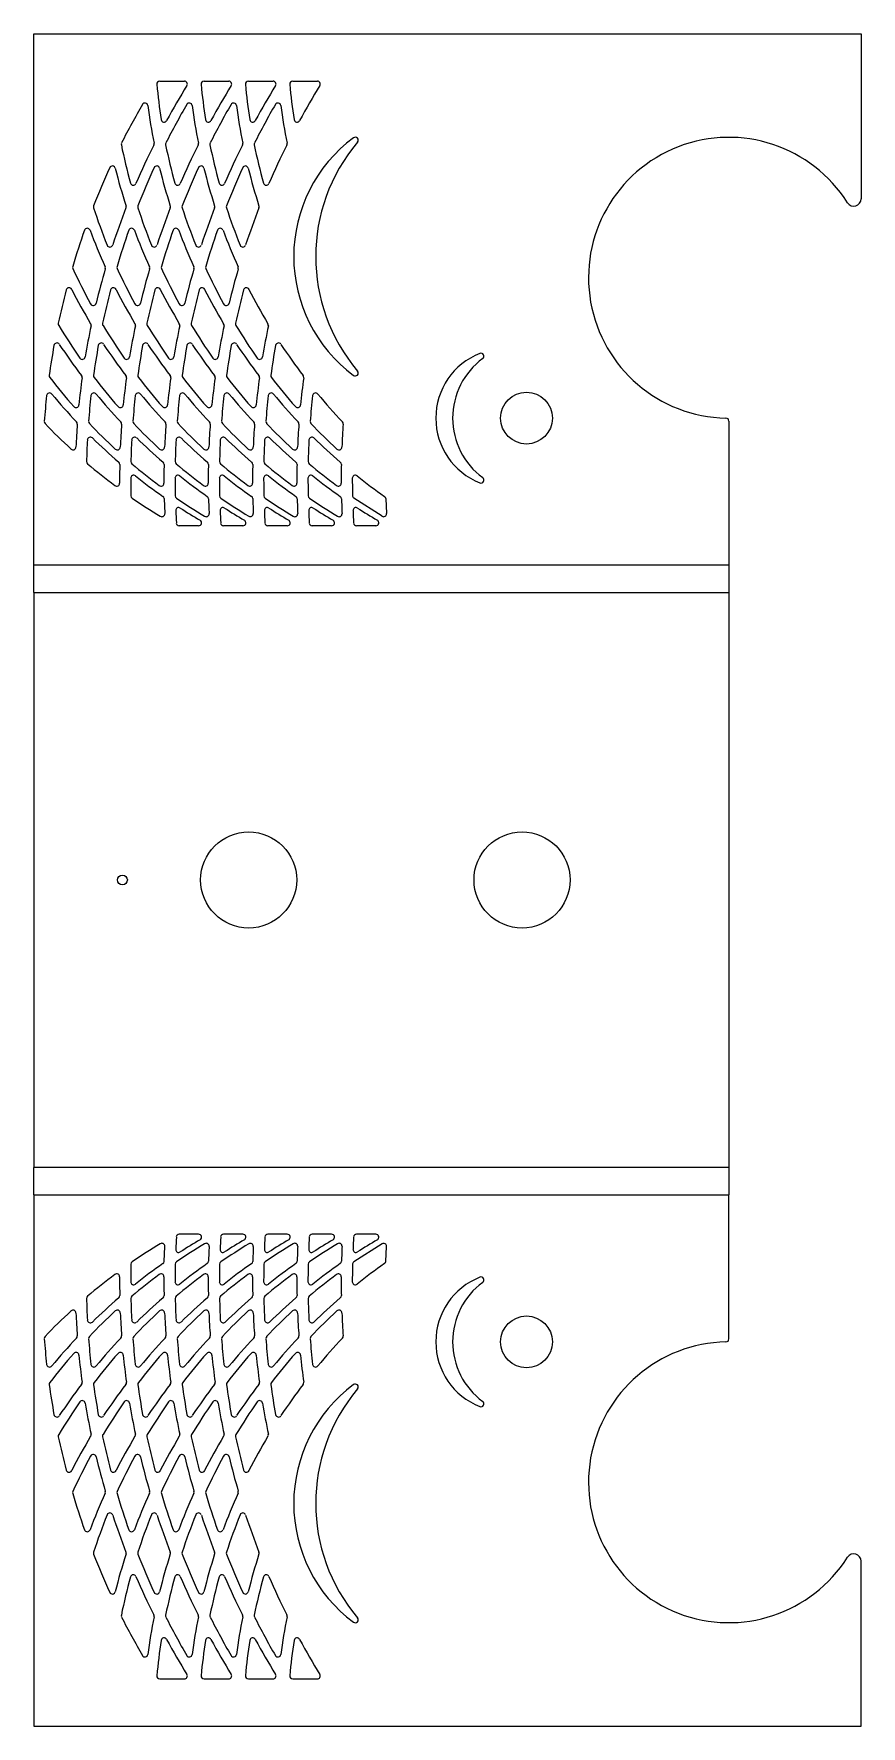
# Model space of a CAD drawing. Header units: inches. Extents: x 0 to 26.9, y 0 to 19.8.
# Drawn here: x 17.6 to 26.93, y 0.56 to 19.64 of the extents above; entities that cross this region are included whole.
import ezdxf

# ---------------------------------------------------------------- set-up
doc = ezdxf.new("R2010")
doc.units = ezdxf.units.IN
doc.header["$MEASUREMENT"] = 0

msp = doc.modelspace()

# ---------------------------------------------------------------- linework, layer by layer
at = {"color": 7, "linetype": 'Continuous', "lineweight": 15}
for p, q in [((17.596, 13.65), (17.596, 19.643)), ((17.596, 19.643), (26.93, 19.643)), ((26.93, 19.643), (26.93, 17.783)), ((19.017, 19.11), (19.295, 19.11)), ((19.517, 19.11), (19.795, 19.11)), ((20.017, 19.11), (20.295, 19.11)), ((20.517, 19.11), (20.795, 19.11)), ((25.437, 15.277), (25.437, 13.65)), ((19.066, 14.402), (19.074, 14.233)), ((21.524, 14.204), (21.206, 14.409)), ((21.566, 14.402), (21.575, 14.234)), ((19.455, 14.096), (19.237, 14.096)), ((19.955, 14.096), (19.737, 14.096)), ((20.455, 14.096), (20.237, 14.096)), ((20.955, 14.096), (20.737, 14.096)), ((21.455, 14.096), (21.237, 14.096)), ((25.437, 13.65), (17.596, 13.65)), ((17.596, 13.345), (17.596, 13.65)), ((25.437, 13.65), (25.437, 13.345)), ((17.596, 13.345), (25.437, 13.345)), ((17.596, 13.345), (17.596, 6.858)), ((25.437, 13.345), (25.437, 6.858)), ((25.437, 6.858), (17.596, 6.858)), ((17.596, 6.553), (17.596, 6.858)), ((25.437, 6.858), (25.437, 6.553)), ((17.596, 6.553), (25.437, 6.553)), ((17.596, 6.553), (17.596, 0.56)), ((25.437, 4.926), (25.437, 6.553)), ((19.455, 6.107), (19.237, 6.107)), ((19.955, 6.107), (19.737, 6.107)), ((20.455, 6.107), (20.237, 6.107)), ((20.955, 6.107), (20.737, 6.107)), ((21.455, 6.107), (21.237, 6.107)), ((19.066, 5.801), (19.074, 5.97)), ((21.524, 5.999), (21.206, 5.794)), ((21.566, 5.801), (21.575, 5.969)), ((26.93, 0.56), (26.93, 2.42)), ((19.017, 1.093), (19.295, 1.093)), ((19.517, 1.093), (19.795, 1.093)), ((20.017, 1.093), (20.295, 1.093)), ((20.517, 1.093), (20.795, 1.093)), ((17.596, 0.56), (26.93, 0.56))]:
    msp.add_line(p, q, dxfattribs=at)
for centre, radius in [((23.154, 15.31), 0.292), ((20.02, 10.102), 0.542), ((23.104, 10.102), 0.542), ((18.596, 10.102), 0.0553), ((23.154, 4.893), 0.292)]:
    msp.add_circle(centre, radius, dxfattribs=at)
for centre, radius, start, end in [((19.017, 19.077), 0.0333, 90, 185.2152), ((19.295, 19.077), 0.0333, 328.2505, 90), ((19.517, 19.077), 0.0333, 90, 185.2152), ((19.795, 19.077), 0.0333, 328.2505, 90), ((20.017, 19.077), 0.0333, 90, 185.2152), ((20.295, 19.077), 0.0333, 328.2505, 90), ((20.517, 19.077), 0.0333, 90, 185.2152), ((20.795, 19.077), 0.0333, 328.2505, 90), ((25.336, 19.654), 6.379, 185.2152, 188.8098), ((26.481, 14.631), 8.417, 148.2505, 151.3502), ((25.836, 19.654), 6.379, 185.2152, 188.8098), ((26.981, 14.631), 8.417, 148.2505, 151.3502), ((26.336, 19.654), 6.379, 185.2152, 188.8098), ((27.481, 14.631), 8.417, 148.2505, 151.3502), ((26.836, 19.654), 6.379, 185.2152, 188.8098), ((27.981, 14.631), 8.417, 148.2505, 151.3502), ((26.106, 14.631), 8.417, 149.9365, 153.3025), ((18.85, 18.83), 0.0333, 7.379, 149.9365), ((25.209, 19.654), 6.379, 187.379, 191.2395), ((26.606, 14.631), 8.417, 149.9365, 153.3025), ((19.35, 18.83), 0.0333, 7.379, 149.9365), ((25.709, 19.654), 6.379, 187.379, 191.2395), ((27.106, 14.631), 8.417, 149.9365, 153.3025), ((19.85, 18.83), 0.0333, 7.379, 149.9365), ((26.209, 19.654), 6.379, 187.379, 191.2395), ((27.606, 14.631), 8.417, 149.9365, 153.3025), ((20.35, 18.83), 0.0333, 7.379, 149.9365), ((26.709, 19.654), 6.379, 187.379, 191.2395), ((19.065, 18.682), 0.0333, 188.8098, 331.3502), ((19.565, 18.682), 0.0333, 188.8098, 331.3502), ((20.065, 18.682), 0.0333, 188.8098, 331.3502), ((20.565, 18.682), 0.0333, 188.8098, 331.3502), ((18.616, 18.397), 0.0333, 153.3025, 191.4236), ((24.836, 19.654), 6.379, 191.4236, 195.3974), ((26.481, 14.631), 8.417, 153.4766, 156.7288), ((18.92, 18.404), 0.0333, 333.4766, 11.2395), ((19.116, 18.397), 0.0333, 153.3025, 191.4236), ((25.336, 19.654), 6.379, 191.4236, 195.3974), ((26.981, 14.631), 8.417, 153.4766, 156.7288), ((19.42, 18.404), 0.0333, 333.4766, 11.2395), ((19.616, 18.397), 0.0333, 153.3025, 191.4236), ((25.836, 19.654), 6.379, 191.4236, 195.3974), ((27.481, 14.631), 8.417, 153.4766, 156.7288), ((19.92, 18.404), 0.0333, 333.4766, 11.2395), ((20.116, 18.397), 0.0333, 153.3025, 191.4236), ((26.336, 19.654), 6.379, 191.4236, 195.3974), ((27.981, 14.631), 8.417, 153.4766, 156.7288), ((20.42, 18.404), 0.0333, 333.4766, 11.2395), ((22.195, 17.132), 1.667, 126.5254, 233.4746), ((22.776, 17.132), 2, 139.7962, 220.2038), ((21.223, 18.444), 0.0333, 319.7962, 126.5254), ((25.437, 16.893), 1.583, 32.2596, 268.8186), ((26.106, 14.631), 8.417, 155.4016, 158.582), ((18.483, 18.12), 0.0333, 13.8381, 155.4016), ((26.606, 14.631), 8.417, 155.4016, 158.582), ((18.983, 18.12), 0.0333, 13.8381, 155.4016), ((27.106, 14.631), 8.417, 155.4016, 158.582), ((19.483, 18.12), 0.0333, 13.8381, 155.4016), ((27.606, 14.631), 8.417, 155.4016, 158.582), ((19.983, 18.12), 0.0333, 13.8381, 155.4016), ((24.709, 19.654), 6.379, 193.8381, 197.8187), ((18.718, 17.969), 0.0333, 195.3974, 336.7288), ((25.209, 19.654), 6.379, 193.8381, 197.8187), ((19.218, 17.969), 0.0333, 195.3974, 336.7288), ((25.709, 19.654), 6.379, 193.8381, 197.8187), ((19.718, 17.969), 0.0333, 195.3974, 336.7288), ((26.209, 19.654), 6.379, 193.8381, 197.8187), ((20.218, 17.969), 0.0333, 195.3974, 336.7288), ((26.846, 17.783), 0.0833, 212.2596, 0), ((18.301, 17.692), 0.0333, 158.582, 198.0102), ((24.336, 19.654), 6.379, 198.0102, 202.0438), ((26.481, 14.631), 8.417, 158.7609, 161.7822), ((18.605, 17.692), 0.0333, 338.7609, 17.8187), ((18.801, 17.692), 0.0333, 158.582, 198.0102), ((24.836, 19.654), 6.379, 198.0102, 202.0438), ((26.981, 14.631), 8.417, 158.7609, 161.7822), ((19.105, 17.692), 0.0333, 338.7609, 17.8187), ((19.301, 17.692), 0.0333, 158.582, 198.0102), ((25.336, 19.654), 6.379, 198.0102, 202.0438), ((27.481, 14.631), 8.417, 158.7609, 161.7822), ((19.605, 17.692), 0.0333, 338.7609, 17.8187), ((19.801, 17.692), 0.0333, 158.582, 198.0102), ((25.836, 19.654), 6.379, 198.0102, 202.0438), ((27.981, 14.631), 8.417, 158.7609, 161.7822), ((20.105, 17.692), 0.0333, 338.7609, 17.8187), ((26.106, 14.631), 8.417, 160.5781, 163.5086), ((18.199, 17.418), 0.0333, 20.4052, 160.5781), ((24.209, 19.654), 6.379, 200.4052, 204.4184), ((26.606, 14.631), 8.417, 160.5781, 163.5086), ((18.699, 17.418), 0.0333, 20.4052, 160.5781), ((24.709, 19.654), 6.379, 200.4052, 204.4184), ((27.106, 14.631), 8.417, 160.5781, 163.5086), ((19.199, 17.418), 0.0333, 20.4052, 160.5781), ((25.209, 19.654), 6.379, 200.4052, 204.4184), ((27.606, 14.631), 8.417, 160.5781, 163.5086), ((19.699, 17.418), 0.0333, 20.4052, 160.5781), ((25.709, 19.654), 6.379, 200.4052, 204.4184), ((18.454, 17.272), 0.0333, 202.0438, 341.7822), ((18.954, 17.272), 0.0333, 202.0438, 341.7822), ((19.454, 17.272), 0.0333, 202.0438, 341.7822), ((19.954, 17.272), 0.0333, 202.0438, 341.7822), ((18.067, 17.01), 0.0333, 163.5086, 204.6198), ((23.836, 19.654), 6.379, 204.6198, 208.6354), ((26.481, 14.631), 8.417, 163.6936, 166.4322), ((18.37, 17.003), 0.0333, 343.6936, 24.4184), ((18.567, 17.01), 0.0333, 163.5086, 204.6198), ((24.336, 19.654), 6.379, 204.6198, 208.6354), ((26.981, 14.631), 8.417, 163.6936, 166.4322), ((18.87, 17.003), 0.0333, 343.6936, 24.4184), ((19.067, 17.01), 0.0333, 163.5086, 204.6198), ((24.836, 19.654), 6.379, 204.6198, 208.6354), ((27.481, 14.631), 8.417, 163.6936, 166.4322), ((19.37, 17.003), 0.0333, 343.6936, 24.4184), ((19.567, 17.01), 0.0333, 163.5086, 204.6198), ((25.336, 19.654), 6.379, 204.6198, 208.6354), ((27.981, 14.631), 8.417, 163.6936, 166.4322), ((19.87, 17.003), 0.0333, 343.6936, 24.4184), ((26.106, 14.631), 8.417, 165.3782, 168.013), ((17.994, 16.747), 0.0333, 26.9596, 165.3782), ((23.709, 19.654), 6.379, 206.9596, 210.9339), ((18.266, 16.613), 0.0333, 208.6354, 346.4322), ((26.606, 14.631), 8.417, 165.3782, 168.013), ((18.494, 16.747), 0.0333, 26.9596, 165.3782), ((24.209, 19.654), 6.379, 206.9596, 210.9339), ((18.766, 16.613), 0.0333, 208.6354, 346.4322), ((27.106, 14.631), 8.417, 165.3782, 168.013), ((18.994, 16.747), 0.0333, 26.9596, 165.3782), ((24.709, 19.654), 6.379, 206.9596, 210.9339), ((19.266, 16.613), 0.0333, 208.6354, 346.4322), ((27.606, 14.631), 8.417, 165.3782, 168.013), ((19.494, 16.747), 0.0333, 26.9596, 165.3782), ((25.209, 19.654), 6.379, 206.9596, 210.9339), ((19.766, 16.613), 0.0333, 208.6354, 346.4322), ((28.106, 14.631), 8.417, 165.3782, 168.013), ((19.994, 16.747), 0.0333, 26.9596, 165.3782), ((25.709, 19.654), 6.379, 206.9596, 210.9339), ((17.905, 16.372), 0.0333, 168.013, 211.1479), ((23.336, 19.654), 6.379, 211.1479, 215.0869), ((26.481, 14.631), 8.417, 168.2058, 170.6294), ((18.209, 16.358), 0.0333, 348.2058, 30.9339), ((18.405, 16.372), 0.0333, 168.013, 211.1479), ((23.836, 19.654), 6.379, 211.1479, 215.0869), ((26.981, 14.631), 8.417, 168.2058, 170.6294), ((18.709, 16.358), 0.0333, 348.2058, 30.9339), ((18.905, 16.372), 0.0333, 168.013, 211.1479), ((24.336, 19.654), 6.379, 211.1479, 215.0869), ((27.481, 14.631), 8.417, 168.2058, 170.6294), ((19.209, 16.358), 0.0333, 348.2058, 30.9339), ((19.405, 16.372), 0.0333, 168.013, 211.1479), ((24.836, 19.654), 6.379, 211.1479, 215.0869), ((27.981, 14.631), 8.417, 168.2058, 170.6294), ((19.709, 16.358), 0.0333, 348.2058, 30.9339), ((19.905, 16.372), 0.0333, 168.013, 211.1479), ((25.336, 19.654), 6.379, 211.1479, 215.0869), ((28.481, 14.631), 8.417, 168.2058, 170.6294), ((20.209, 16.358), 0.0333, 348.2058, 30.9339), ((26.106, 14.631), 8.417, 169.7414, 172.0543), ((17.856, 16.124), 0.0333, 33.406, 169.7414), ((23.209, 19.654), 6.379, 213.406, 217.2894), ((26.606, 14.631), 8.417, 169.7414, 172.0543), ((18.356, 16.124), 0.0333, 33.406, 169.7414), ((23.709, 19.654), 6.379, 213.406, 217.2894), ((27.106, 14.631), 8.417, 169.7414, 172.0543), ((18.856, 16.124), 0.0333, 33.406, 169.7414), ((24.209, 19.654), 6.379, 213.406, 217.2894), ((27.606, 14.631), 8.417, 169.7414, 172.0543), ((19.356, 16.124), 0.0333, 33.406, 169.7414), ((24.709, 19.654), 6.379, 213.406, 217.2894), ((28.106, 14.631), 8.417, 169.7414, 172.0543), ((19.856, 16.124), 0.0333, 33.406, 169.7414), ((25.209, 19.654), 6.379, 213.406, 217.2894), ((28.606, 14.631), 8.417, 169.7414, 172.0543), ((20.356, 16.124), 0.0333, 33.406, 169.7414), ((25.709, 19.654), 6.379, 213.406, 217.2894), ((22.914, 15.31), 0.783, 111.3411, 248.6589), ((22.641, 16.009), 0.0333, 306.2887, 111.3411), ((18.143, 16.006), 0.0333, 215.0869, 350.6294), ((18.643, 16.006), 0.0333, 215.0869, 350.6294), ((19.143, 16.006), 0.0333, 215.0869, 350.6294), ((19.643, 16.006), 0.0333, 215.0869, 350.6294), ((20.143, 16.006), 0.0333, 215.0869, 350.6294), ((21.223, 15.819), 0.0333, 233.4746, 40.2038), ((23.154, 15.31), 0.833, 126.2887, 233.7113), ((17.803, 15.789), 0.0333, 172.0543, 217.5181), ((22.836, 19.654), 6.379, 217.5181, 221.3417), ((26.481, 14.631), 8.417, 172.2562, 174.3504), ((18.108, 15.769), 0.0333, 352.2562, 37.2894), ((18.303, 15.789), 0.0333, 172.0543, 217.5181), ((23.336, 19.654), 6.379, 217.5181, 221.3417), ((26.981, 14.631), 8.417, 172.2562, 174.3504), ((18.608, 15.769), 0.0333, 352.2562, 37.2894), ((18.803, 15.789), 0.0333, 172.0543, 217.5181), ((23.836, 19.654), 6.379, 217.5181, 221.3417), ((27.481, 14.631), 8.417, 172.2562, 174.3504), ((19.108, 15.769), 0.0333, 352.2562, 37.2894), ((19.303, 15.789), 0.0333, 172.0543, 217.5181), ((24.336, 19.654), 6.379, 217.5181, 221.3417), ((27.981, 14.631), 8.417, 172.2562, 174.3504), ((19.608, 15.769), 0.0333, 352.2562, 37.2894), ((19.803, 15.789), 0.0333, 172.0543, 217.5181), ((24.836, 19.654), 6.379, 217.5181, 221.3417), ((28.481, 14.631), 8.417, 172.2562, 174.3504), ((20.108, 15.769), 0.0333, 352.2562, 37.2894), ((20.303, 15.789), 0.0333, 172.0543, 217.5181), ((25.336, 19.654), 6.379, 217.5181, 221.3417), ((28.981, 14.631), 8.417, 172.2562, 174.3504), ((20.608, 15.769), 0.0333, 352.2562, 37.2894), ((26.106, 14.631), 8.417, 173.6348, 175.6162), ((17.774, 15.56), 0.0333, 39.6773, 173.6348), ((22.709, 19.654), 6.379, 219.6773, 223.4368), ((18.072, 15.462), 0.0333, 221.3417, 354.3504), ((26.606, 14.631), 8.417, 173.6348, 175.6162), ((18.274, 15.56), 0.0333, 39.6773, 173.6348), ((23.209, 19.654), 6.379, 219.6773, 223.4368), ((18.572, 15.462), 0.0333, 221.3417, 354.3504), ((27.106, 14.631), 8.417, 173.6348, 175.6162), ((18.774, 15.56), 0.0333, 39.6773, 173.6348), ((23.709, 19.654), 6.379, 219.6773, 223.4368), ((19.072, 15.462), 0.0333, 221.3417, 354.3504), ((27.606, 14.631), 8.417, 173.6348, 175.6162), ((19.274, 15.56), 0.0333, 39.6773, 173.6348), ((24.209, 19.654), 6.379, 219.6773, 223.4368), ((19.572, 15.462), 0.0333, 221.3417, 354.3504), ((28.106, 14.631), 8.417, 173.6348, 175.6162), ((19.774, 15.56), 0.0333, 39.6773, 173.6348), ((24.709, 19.654), 6.379, 219.6773, 223.4368), ((20.072, 15.462), 0.0333, 221.3417, 354.3504), ((28.606, 14.631), 8.417, 173.6348, 175.6162), ((20.274, 15.56), 0.0333, 39.6773, 173.6348), ((25.209, 19.654), 6.379, 219.6773, 223.4368), ((20.572, 15.462), 0.0333, 221.3417, 354.3504), ((29.106, 14.631), 8.417, 173.6348, 175.6162), ((20.774, 15.56), 0.0333, 39.6773, 173.6348), ((25.709, 19.654), 6.379, 219.6773, 223.4368), ((17.747, 15.271), 0.0333, 175.6162, 223.6822), ((18.053, 15.245), 0.0333, 355.8286, 43.4368), ((18.247, 15.271), 0.0333, 175.6162, 223.6822), ((18.553, 15.245), 0.0333, 355.8286, 43.4368), ((18.747, 15.271), 0.0333, 175.6162, 223.6822), ((19.053, 15.245), 0.0333, 355.8286, 43.4368), ((19.247, 15.271), 0.0333, 175.6162, 223.6822), ((19.553, 15.245), 0.0333, 355.8286, 43.4368), ((19.747, 15.271), 0.0333, 175.6162, 223.6822), ((20.053, 15.245), 0.0333, 355.8286, 43.4368), ((20.247, 15.271), 0.0333, 175.6162, 223.6822), ((20.553, 15.245), 0.0333, 355.8286, 43.4368), ((20.747, 15.271), 0.0333, 175.6162, 223.6822), ((21.053, 15.245), 0.0333, 355.8286, 43.4368), ((25.404, 15.277), 0.0333, 0, 88.8186), ((22.336, 19.654), 6.379, 223.6822, 227.3686), ((26.481, 14.631), 8.417, 175.8286, 177.5934), ((18.233, 15.062), 0.0333, 45.7334, 177.0488), ((22.836, 19.654), 6.379, 223.6822, 227.3686), ((22.709, 19.654), 6.379, 225.7334, 229.3517), ((26.981, 14.631), 8.417, 175.8286, 177.5934), ((18.733, 15.062), 0.0333, 45.7334, 177.0488), ((23.336, 19.654), 6.379, 223.6822, 227.3686), ((23.209, 19.654), 6.379, 225.7334, 229.3517), ((27.481, 14.631), 8.417, 175.8286, 177.5934), ((19.233, 15.062), 0.0333, 45.7334, 177.0488), ((23.836, 19.654), 6.379, 223.6822, 227.3686), ((23.709, 19.654), 6.379, 225.7334, 229.3517), ((27.981, 14.631), 8.417, 175.8286, 177.5934), ((19.733, 15.062), 0.0333, 45.7334, 177.0488), ((24.336, 19.654), 6.379, 223.6822, 227.3686), ((24.209, 19.654), 6.379, 225.7334, 229.3517), ((28.481, 14.631), 8.417, 175.8286, 177.5934), ((20.233, 15.062), 0.0333, 45.7334, 177.0488), ((24.836, 19.654), 6.379, 223.6822, 227.3686), ((24.709, 19.654), 6.379, 225.7334, 229.3517), ((28.981, 14.631), 8.417, 175.8286, 177.5934), ((20.733, 15.062), 0.0333, 45.7334, 177.0488), ((25.336, 19.654), 6.379, 223.6822, 227.3686), ((25.209, 19.654), 6.379, 225.7334, 229.3517), ((29.481, 14.631), 8.417, 175.8286, 177.5934), ((18.038, 14.985), 0.0333, 227.3686, 357.5934), ((26.606, 14.631), 8.417, 177.0488, 178.702), ((18.538, 14.985), 0.0333, 227.3686, 357.5934), ((27.106, 14.631), 8.417, 177.0488, 178.702), ((19.038, 14.985), 0.0333, 227.3686, 357.5934), ((27.606, 14.631), 8.417, 177.0488, 178.702), ((19.538, 14.985), 0.0333, 227.3686, 357.5934), ((28.106, 14.631), 8.417, 177.0488, 178.702), ((20.038, 14.985), 0.0333, 227.3686, 357.5934), ((28.606, 14.631), 8.417, 177.0488, 178.702), ((20.538, 14.985), 0.0333, 227.3686, 357.5934), ((29.106, 14.631), 8.417, 177.0488, 178.702), ((21.038, 14.985), 0.0333, 227.3686, 357.5934), ((18.224, 14.821), 0.0333, 178.702, 229.6159), ((22.336, 19.654), 6.379, 229.6159, 233.1568), ((18.532, 14.789), 0.0333, 358.9264, 49.3517), ((26.981, 14.631), 8.417, 178.9264, 180.3715), ((18.724, 14.821), 0.0333, 178.702, 229.6159), ((22.836, 19.654), 6.379, 229.6159, 233.1568), ((19.032, 14.789), 0.0333, 358.9264, 49.3517), ((27.481, 14.631), 8.417, 178.9264, 180.3715), ((19.224, 14.821), 0.0333, 178.702, 229.6159), ((23.336, 19.654), 6.379, 229.6159, 233.1568), ((19.532, 14.789), 0.0333, 358.9264, 49.3517), ((27.981, 14.631), 8.417, 178.9264, 180.3715), ((19.724, 14.821), 0.0333, 178.702, 229.6159), ((23.836, 19.654), 6.379, 229.6159, 233.1568), ((20.032, 14.789), 0.0333, 358.9264, 49.3517), ((28.481, 14.631), 8.417, 178.9264, 180.3715), ((20.224, 14.821), 0.0333, 178.702, 229.6159), ((24.336, 19.654), 6.379, 229.6159, 233.1568), ((20.532, 14.789), 0.0333, 358.9264, 49.3517), ((28.981, 14.631), 8.417, 178.9264, 180.3715), ((20.724, 14.821), 0.0333, 178.702, 229.6159), ((24.836, 19.654), 6.379, 229.6159, 233.1568), ((21.032, 14.789), 0.0333, 358.9264, 49.3517), ((29.481, 14.631), 8.417, 178.9264, 180.3715), ((18.531, 14.576), 0.0333, 233.1568, 0.3715), ((18.722, 14.632), 0.0333, 51.5557, 179.9912), ((27.106, 14.631), 8.417, 179.9912, 181.3283), ((22.709, 19.654), 6.379, 231.5557, 235.0135), ((19.031, 14.576), 0.0333, 233.1568, 0.3715), ((19.222, 14.632), 0.0333, 51.5557, 179.9912), ((27.606, 14.631), 8.417, 179.9912, 181.3283), ((23.209, 19.654), 6.379, 231.5557, 235.0282), ((19.531, 14.576), 0.0333, 233.1568, 0.3715), ((19.722, 14.632), 0.0333, 51.5557, 179.9912), ((28.106, 14.631), 8.417, 179.9912, 181.3283), ((23.709, 19.654), 6.379, 231.5557, 235.0097), ((20.031, 14.576), 0.0333, 233.1568, 0.3715), ((20.222, 14.632), 0.0333, 51.5557, 179.9912), ((28.606, 14.631), 8.417, 179.9912, 181.3283), ((24.209, 19.654), 6.379, 231.5557, 235.0282), ((20.531, 14.576), 0.0333, 233.1568, 0.3715), ((20.722, 14.632), 0.0333, 51.5557, 179.9912), ((29.106, 14.631), 8.417, 179.9912, 181.3283), ((24.709, 19.654), 6.379, 231.5557, 235.0282), ((21.031, 14.576), 0.0333, 233.1568, 0.3715), ((21.222, 14.632), 0.0333, 51.5557, 179.9912), ((29.606, 14.631), 8.417, 179.9912, 181.3233), ((25.209, 19.654), 6.379, 231.5557, 235.0155), ((22.641, 14.611), 0.0333, 248.6589, 53.7113), ((18.724, 14.436), 0.0333, 181.3283, 235.3129), ((22.336, 19.654), 6.379, 235.3129, 238.7129), ((19.032, 14.401), 0.0333, 2.6727, 55.0135), ((19.224, 14.436), 0.0333, 181.3283, 235.3129), ((22.836, 19.654), 6.379, 235.3129, 238.71), ((19.534, 14.4), 0.0333, 1.5662, 55.0282), ((27.981, 14.631), 8.417, 181.5662, 182.7074), ((19.724, 14.436), 0.0333, 181.3283, 235.3129), ((23.336, 19.654), 6.379, 235.3129, 238.6919), ((20.032, 14.401), 0.0333, 1.5578, 55.0097), ((28.481, 14.631), 8.418, 181.5578, 182.6998), ((20.224, 14.436), 0.0333, 181.3283, 235.3129), ((23.836, 19.654), 6.379, 235.3129, 238.71), ((20.534, 14.4), 0.0333, 1.5662, 55.0282), ((28.981, 14.631), 8.417, 181.5662, 182.7074), ((20.724, 14.436), 0.0333, 181.3283, 235.3129), ((24.336, 19.654), 6.379, 235.3129, 238.71), ((21.034, 14.4), 0.0333, 1.5662, 55.0282), ((29.481, 14.631), 8.417, 181.5662, 182.7074), ((21.224, 14.437), 0.0333, 181.3233, 237.2316), ((21.533, 14.4), 0.0333, 3.2888, 55.0155), ((19.04, 14.231), 0.0333, 238.7129, 2.6727), ((19.23, 14.268), 0.0333, 57.1428, 182.4816), ((27.606, 14.631), 8.417, 182.4816, 183.4297), ((19.237, 14.129), 0.0333, 183.4297, 270), ((22.709, 19.654), 6.379, 237.1428, 239.5002), ((19.455, 14.129), 0.0333, 270, 59.5002), ((19.54, 14.231), 0.0333, 238.71, 2.7074), ((19.73, 14.268), 0.0333, 57.1428, 182.4816), ((28.106, 14.631), 8.417, 182.4816, 183.4297), ((19.737, 14.129), 0.0333, 183.4297, 270), ((23.209, 19.654), 6.379, 237.1428, 239.5002), ((19.955, 14.129), 0.0333, 270, 59.5002), ((20.038, 14.233), 0.0333, 238.6919, 2.6998), ((20.23, 14.268), 0.0333, 57.1428, 182.4816), ((28.606, 14.631), 8.417, 182.4816, 183.4297), ((20.237, 14.129), 0.0333, 183.4297, 270), ((23.709, 19.654), 6.379, 237.1428, 239.5002), ((20.455, 14.129), 0.0333, 270, 59.5002), ((20.54, 14.231), 0.0333, 238.71, 2.7074), ((20.73, 14.268), 0.0333, 57.1428, 182.4816), ((29.106, 14.631), 8.417, 182.4816, 183.4297), ((20.737, 14.129), 0.0333, 183.4297, 270), ((24.209, 19.654), 6.379, 237.1428, 239.5002), ((20.955, 14.129), 0.0333, 270, 59.5002), ((21.04, 14.231), 0.0333, 238.71, 2.7074), ((21.23, 14.268), 0.0333, 57.1428, 182.4816), ((29.606, 14.631), 8.417, 182.4816, 183.4297), ((21.237, 14.129), 0.0333, 183.4297, 270), ((24.709, 19.654), 6.379, 237.1428, 239.5002), ((21.455, 14.129), 0.0333, 270, 59.5002), ((21.542, 14.232), 0.0333, 237.2316, 3.2888), ((19.237, 6.074), 0.0333, 90, 176.5703), ((19.455, 6.074), 0.0333, 300.4998, 90), ((19.737, 6.074), 0.0333, 90, 176.5703), ((19.955, 6.074), 0.0333, 300.4998, 90), ((20.237, 6.074), 0.0333, 90, 176.5703), ((20.455, 6.074), 0.0333, 300.4998, 90), ((20.737, 6.074), 0.0333, 90, 176.5703), ((20.955, 6.074), 0.0333, 300.4998, 90), ((21.237, 6.074), 0.0333, 90, 176.5703), ((21.455, 6.074), 0.0333, 300.4998, 90), ((22.336, 0.549), 6.379, 121.2871, 124.6871), ((19.04, 5.972), 0.0333, 357.3273, 121.2871), ((27.606, 5.572), 8.417, 176.5703, 177.5184), ((19.23, 5.935), 0.0333, 177.5184, 302.8572), ((22.836, 0.549), 6.379, 121.29, 124.6871), ((22.709, 0.549), 6.379, 120.4998, 122.8572), ((19.54, 5.972), 0.0333, 357.2926, 121.29), ((27.981, 5.572), 8.417, 177.2926, 178.4338), ((28.106, 5.572), 8.417, 176.5703, 177.5184), ((19.73, 5.935), 0.0333, 177.5184, 302.8572), ((23.336, 0.549), 6.379, 121.3081, 124.6871), ((23.209, 0.549), 6.379, 120.4998, 122.8572), ((20.038, 5.971), 0.0333, 357.3002, 121.3081), ((28.481, 5.572), 8.418, 177.3002, 178.4422), ((28.606, 5.572), 8.417, 176.5703, 177.5184), ((20.23, 5.935), 0.0333, 177.5184, 302.8572), ((23.836, 0.549), 6.379, 121.29, 124.6871), ((23.709, 0.549), 6.379, 120.4998, 122.8572), ((20.54, 5.972), 0.0333, 357.2926, 121.29), ((28.981, 5.572), 8.417, 177.2926, 178.4338), ((29.106, 5.572), 8.417, 176.5703, 177.5184), ((20.73, 5.935), 0.0333, 177.5184, 302.8572), ((24.336, 0.549), 6.379, 121.29, 124.6871), ((24.209, 0.549), 6.379, 120.4998, 122.8572), ((21.04, 5.972), 0.0333, 357.2926, 121.29), ((29.481, 5.572), 8.417, 177.2926, 178.4338), ((29.606, 5.572), 8.417, 176.5703, 177.5184), ((21.23, 5.935), 0.0333, 177.5184, 302.8572), ((24.709, 0.549), 6.379, 120.4998, 122.8572), ((21.542, 5.971), 0.0333, 356.7112, 122.7684), ((27.106, 5.572), 8.417, 178.6717, 180.0088), ((18.724, 5.767), 0.0333, 124.6871, 178.6717), ((22.709, 0.549), 6.379, 124.9865, 128.4443), ((19.032, 5.802), 0.0333, 304.9865, 357.3273), ((27.606, 5.572), 8.417, 178.6717, 180.0088), ((19.224, 5.767), 0.0333, 124.6871, 178.6717), ((23.209, 0.549), 6.379, 124.9718, 128.4443), ((19.534, 5.803), 0.0333, 304.9718, 358.4338), ((28.106, 5.572), 8.417, 178.6717, 180.0088), ((19.724, 5.767), 0.0333, 124.6871, 178.6717), ((23.709, 0.549), 6.379, 124.9903, 128.4443), ((20.032, 5.802), 0.0333, 304.9903, 358.4422), ((28.606, 5.572), 8.417, 178.6717, 180.0088), ((20.224, 5.767), 0.0333, 124.6871, 178.6717), ((24.209, 0.549), 6.379, 124.9718, 128.4443), ((20.534, 5.803), 0.0333, 304.9718, 358.4338), ((29.106, 5.572), 8.417, 178.6717, 180.0088), ((20.724, 5.767), 0.0333, 124.6871, 178.6717), ((24.709, 0.549), 6.379, 124.9718, 128.4443), ((21.034, 5.803), 0.0333, 304.9718, 358.4338), ((29.606, 5.572), 8.417, 178.6767, 180.0088), ((21.224, 5.766), 0.0333, 122.7684, 178.6767), ((25.209, 0.549), 6.379, 124.9845, 128.4443), ((21.533, 5.803), 0.0333, 304.9845, 356.7112), ((22.336, 0.549), 6.379, 126.8432, 130.3841), ((18.531, 5.627), 0.0333, 359.6285, 126.8432), ((26.981, 5.572), 8.417, 179.6285, 181.0736), ((18.722, 5.571), 0.0333, 180.0088, 308.4443), ((22.836, 0.549), 6.379, 126.8432, 130.3841), ((19.031, 5.627), 0.0333, 359.6285, 126.8432), ((27.481, 5.572), 8.417, 179.6285, 181.0736), ((19.222, 5.571), 0.0333, 180.0088, 308.4443), ((23.336, 0.549), 6.379, 126.8432, 130.3841), ((19.531, 5.627), 0.0333, 359.6285, 126.8432), ((27.981, 5.572), 8.417, 179.6285, 181.0736), ((19.722, 5.571), 0.0333, 180.0088, 308.4443), ((23.836, 0.549), 6.379, 126.8432, 130.3841), ((20.031, 5.627), 0.0333, 359.6285, 126.8432), ((28.481, 5.572), 8.417, 179.6285, 181.0736), ((20.222, 5.571), 0.0333, 180.0088, 308.4443), ((24.336, 0.549), 6.379, 126.8432, 130.3841), ((20.531, 5.627), 0.0333, 359.6285, 126.8432), ((28.981, 5.572), 8.417, 179.6285, 181.0736), ((20.722, 5.571), 0.0333, 180.0088, 308.4443), ((24.836, 0.549), 6.379, 126.8432, 130.3841), ((21.031, 5.627), 0.0333, 359.6285, 126.8432), ((29.481, 5.572), 8.417, 179.6285, 181.0736), ((21.222, 5.571), 0.0333, 180.0088, 308.4443), ((22.914, 4.893), 0.783, 111.3411, 248.6589), ((23.154, 4.893), 0.833, 126.2887, 233.7113), ((22.641, 5.592), 0.0333, 306.2887, 111.3411), ((18.224, 5.383), 0.0333, 130.3841, 181.298), ((26.606, 5.572), 8.417, 181.298, 182.9512), ((22.709, 0.549), 6.379, 130.6483, 134.2666), ((18.532, 5.414), 0.0333, 310.6483, 1.0736), ((18.724, 5.383), 0.0333, 130.3841, 181.298), ((27.106, 5.572), 8.417, 181.298, 182.9512), ((23.209, 0.549), 6.379, 130.6483, 134.2666), ((19.032, 5.414), 0.0333, 310.6483, 1.0736), ((19.224, 5.383), 0.0333, 130.3841, 181.298), ((27.606, 5.572), 8.417, 181.298, 182.9512), ((23.709, 0.549), 6.379, 130.6483, 134.2666), ((19.532, 5.414), 0.0333, 310.6483, 1.0736), ((19.724, 5.383), 0.0333, 130.3841, 181.298), ((28.106, 5.572), 8.417, 181.298, 182.9512), ((24.209, 0.549), 6.379, 130.6483, 134.2666), ((20.032, 5.414), 0.0333, 310.6483, 1.0736), ((20.224, 5.383), 0.0333, 130.3841, 181.298), ((28.606, 5.572), 8.417, 181.298, 182.9512), ((24.709, 0.549), 6.379, 130.6483, 134.2666), ((20.532, 5.414), 0.0333, 310.6483, 1.0736), ((20.724, 5.383), 0.0333, 130.3841, 181.298), ((29.106, 5.572), 8.417, 181.298, 182.9512), ((25.209, 0.549), 6.379, 130.6483, 134.2666), ((21.032, 5.414), 0.0333, 310.6483, 1.0736), ((22.336, 0.549), 6.379, 132.6314, 136.3178), ((18.038, 5.218), 0.0333, 2.4066, 132.6314), ((26.481, 5.572), 8.417, 182.4066, 184.1714), ((22.836, 0.549), 6.379, 132.6314, 136.3178), ((18.538, 5.218), 0.0333, 2.4066, 132.6314), ((26.981, 5.572), 8.417, 182.4066, 184.1714), ((23.336, 0.549), 6.379, 132.6314, 136.3178), ((19.038, 5.218), 0.0333, 2.4066, 132.6314), ((27.481, 5.572), 8.417, 182.4066, 184.1714), ((23.836, 0.549), 6.379, 132.6314, 136.3178), ((19.538, 5.218), 0.0333, 2.4066, 132.6314), ((27.981, 5.572), 8.417, 182.4066, 184.1714), ((24.336, 0.549), 6.379, 132.6314, 136.3178), ((20.038, 5.218), 0.0333, 2.4066, 132.6314), ((28.481, 5.572), 8.417, 182.4066, 184.1714), ((24.836, 0.549), 6.379, 132.6314, 136.3178), ((20.538, 5.218), 0.0333, 2.4066, 132.6314), ((28.981, 5.572), 8.417, 182.4066, 184.1714), ((25.336, 0.549), 6.379, 132.6314, 136.3178), ((21.038, 5.218), 0.0333, 2.4066, 132.6314), ((29.481, 5.572), 8.417, 182.4066, 184.1714), ((18.233, 5.141), 0.0333, 182.9512, 314.2666), ((18.733, 5.141), 0.0333, 182.9512, 314.2666), ((19.233, 5.141), 0.0333, 182.9512, 314.2666), ((19.733, 5.141), 0.0333, 182.9512, 314.2666), ((20.233, 5.141), 0.0333, 182.9512, 314.2666), ((20.733, 5.141), 0.0333, 182.9512, 314.2666), ((17.747, 4.932), 0.0333, 136.3178, 184.3838), ((26.106, 5.572), 8.417, 184.3838, 186.3652), ((22.709, 0.549), 6.379, 136.5632, 140.3227), ((18.072, 4.741), 0.0333, 5.6496, 138.6583), ((18.053, 4.958), 0.0333, 316.5632, 4.1714), ((18.247, 4.932), 0.0333, 136.3178, 184.3838), ((26.606, 5.572), 8.417, 184.3838, 186.3652), ((23.209, 0.549), 6.379, 136.5632, 140.3227), ((18.572, 4.741), 0.0333, 5.6496, 138.6583), ((18.553, 4.958), 0.0333, 316.5632, 4.1714), ((18.747, 4.932), 0.0333, 136.3178, 184.3838), ((27.106, 5.572), 8.417, 184.3838, 186.3652), ((23.709, 0.549), 6.379, 136.5632, 140.3227), ((19.072, 4.741), 0.0333, 5.6496, 138.6583), ((19.053, 4.958), 0.0333, 316.5632, 4.1714), ((19.247, 4.932), 0.0333, 136.3178, 184.3838), ((27.606, 5.572), 8.417, 184.3838, 186.3652), ((24.209, 0.549), 6.379, 136.5632, 140.3227), ((19.572, 4.741), 0.0333, 5.6496, 138.6583), ((19.553, 4.958), 0.0333, 316.5632, 4.1714), ((19.747, 4.932), 0.0333, 136.3178, 184.3838), ((28.106, 5.572), 8.417, 184.3838, 186.3652), ((24.709, 0.549), 6.379, 136.5632, 140.3227), ((20.072, 4.741), 0.0333, 5.6496, 138.6583), ((20.053, 4.958), 0.0333, 316.5632, 4.1714), ((20.247, 4.932), 0.0333, 136.3178, 184.3838), ((28.606, 5.572), 8.417, 184.3838, 186.3652), ((25.209, 0.549), 6.379, 136.5632, 140.3227), ((20.572, 4.741), 0.0333, 5.6496, 138.6583), ((20.553, 4.958), 0.0333, 316.5632, 4.1714), ((20.747, 4.932), 0.0333, 136.3178, 184.3838), ((29.106, 5.572), 8.417, 184.3838, 186.3652), ((25.709, 0.549), 6.379, 136.5632, 140.3227), ((21.053, 4.958), 0.0333, 316.5632, 4.1714), ((25.437, 3.31), 1.583, 91.1814, 327.7404), ((25.404, 4.926), 0.0333, 271.1814, 0), ((17.774, 4.643), 0.0333, 186.3652, 320.3227), ((22.836, 0.549), 6.379, 138.6583, 142.4819), ((26.481, 5.572), 8.417, 185.6496, 187.7438), ((18.274, 4.643), 0.0333, 186.3652, 320.3227), ((23.336, 0.549), 6.379, 138.6583, 142.4819), ((26.981, 5.572), 8.417, 185.6496, 187.7438), ((18.774, 4.643), 0.0333, 186.3652, 320.3227), ((23.836, 0.549), 6.379, 138.6583, 142.4819), ((27.481, 5.572), 8.417, 185.6496, 187.7438), ((19.274, 4.643), 0.0333, 186.3652, 320.3227), ((24.336, 0.549), 6.379, 138.6583, 142.4819), ((27.981, 5.572), 8.417, 185.6496, 187.7438), ((19.774, 4.643), 0.0333, 186.3652, 320.3227), ((24.836, 0.549), 6.379, 138.6583, 142.4819), ((28.481, 5.572), 8.417, 185.6496, 187.7438), ((20.274, 4.643), 0.0333, 186.3652, 320.3227), ((25.336, 0.549), 6.379, 138.6583, 142.4819), ((28.981, 5.572), 8.417, 185.6496, 187.7438), ((20.774, 4.643), 0.0333, 186.3652, 320.3227), ((17.803, 4.414), 0.0333, 142.4819, 187.9457), ((26.106, 5.572), 8.417, 187.9457, 190.2586), ((23.209, 0.549), 6.379, 142.7106, 146.594), ((18.108, 4.434), 0.0333, 322.7106, 7.7438), ((18.303, 4.414), 0.0333, 142.4819, 187.9457), ((26.606, 5.572), 8.417, 187.9457, 190.2586), ((23.709, 0.549), 6.379, 142.7106, 146.594), ((18.608, 4.434), 0.0333, 322.7106, 7.7438), ((18.803, 4.414), 0.0333, 142.4819, 187.9457), ((27.106, 5.572), 8.417, 187.9457, 190.2586), ((24.209, 0.549), 6.379, 142.7106, 146.594), ((19.108, 4.434), 0.0333, 322.7106, 7.7438), ((19.303, 4.414), 0.0333, 142.4819, 187.9457), ((27.606, 5.572), 8.417, 187.9457, 190.2586), ((24.709, 0.549), 6.379, 142.7106, 146.594), ((19.608, 4.434), 0.0333, 322.7106, 7.7438), ((19.803, 4.414), 0.0333, 142.4819, 187.9457), ((28.106, 5.572), 8.417, 187.9457, 190.2586), ((25.209, 0.549), 6.379, 142.7106, 146.594), ((20.108, 4.434), 0.0333, 322.7106, 7.7438), ((20.303, 4.414), 0.0333, 142.4819, 187.9457), ((28.606, 5.572), 8.417, 187.9457, 190.2586), ((25.709, 0.549), 6.379, 142.7106, 146.594), ((22.195, 3.071), 1.667, 126.5254, 233.4746), ((20.608, 4.434), 0.0333, 322.7106, 7.7438), ((21.223, 4.384), 0.0333, 319.7962, 126.5254), ((23.336, 0.549), 6.379, 144.9131, 148.8521), ((18.143, 4.197), 0.0333, 9.3706, 144.9131), ((26.481, 5.572), 8.417, 189.3706, 191.7942), ((23.836, 0.549), 6.379, 144.9131, 148.8521), ((18.643, 4.197), 0.0333, 9.3706, 144.9131), ((26.981, 5.572), 8.417, 189.3706, 191.7942), ((24.336, 0.549), 6.379, 144.9131, 148.8521), ((19.143, 4.197), 0.0333, 9.3706, 144.9131), ((27.481, 5.572), 8.417, 189.3706, 191.7942), ((24.836, 0.549), 6.379, 144.9131, 148.8521), ((19.643, 4.197), 0.0333, 9.3706, 144.9131), ((27.981, 5.572), 8.417, 189.3706, 191.7942), ((25.336, 0.549), 6.379, 144.9131, 148.8521), ((20.143, 4.197), 0.0333, 9.3706, 144.9131), ((28.481, 5.572), 8.417, 189.3706, 191.7942), ((22.776, 3.071), 2, 139.7962, 220.2038), ((22.641, 4.194), 0.0333, 248.6589, 53.7113), ((17.856, 4.079), 0.0333, 190.2586, 326.594), ((18.356, 4.079), 0.0333, 190.2586, 326.594), ((18.856, 4.079), 0.0333, 190.2586, 326.594), ((19.356, 4.079), 0.0333, 190.2586, 326.594), ((19.856, 4.079), 0.0333, 190.2586, 326.594), ((20.356, 4.079), 0.0333, 190.2586, 326.594), ((17.905, 3.831), 0.0333, 148.8521, 191.987), ((26.106, 5.572), 8.417, 191.987, 194.6218), ((23.709, 0.549), 6.379, 149.0661, 153.0404), ((18.209, 3.845), 0.0333, 329.0661, 11.7942), ((18.405, 3.831), 0.0333, 148.8521, 191.987), ((26.606, 5.572), 8.417, 191.987, 194.6218), ((24.209, 0.549), 6.379, 149.0661, 153.0404), ((18.709, 3.845), 0.0333, 329.0661, 11.7942), ((18.905, 3.831), 0.0333, 148.8521, 191.987), ((27.106, 5.572), 8.417, 191.987, 194.6218), ((24.709, 0.549), 6.379, 149.0661, 153.0404), ((19.209, 3.845), 0.0333, 329.0661, 11.7942), ((19.405, 3.831), 0.0333, 148.8521, 191.987), ((27.606, 5.572), 8.417, 191.987, 194.6218), ((25.209, 0.549), 6.379, 149.0661, 153.0404), ((19.709, 3.845), 0.0333, 329.0661, 11.7942), ((19.905, 3.831), 0.0333, 148.8521, 191.987), ((28.106, 5.572), 8.417, 191.987, 194.6218), ((25.709, 0.549), 6.379, 149.0661, 153.0404), ((20.209, 3.845), 0.0333, 329.0661, 11.7942), ((17.994, 3.456), 0.0333, 194.6218, 333.0404), ((23.836, 0.549), 6.379, 151.3646, 155.3802), ((18.266, 3.59), 0.0333, 13.5678, 151.3646), ((26.481, 5.572), 8.417, 193.5678, 196.3064), ((18.494, 3.456), 0.0333, 194.6218, 333.0404), ((24.336, 0.549), 6.379, 151.3646, 155.3802), ((18.766, 3.59), 0.0333, 13.5678, 151.3646), ((26.981, 5.572), 8.417, 193.5678, 196.3064), ((18.994, 3.456), 0.0333, 194.6218, 333.0404), ((24.836, 0.549), 6.379, 151.3646, 155.3802), ((19.266, 3.59), 0.0333, 13.5678, 151.3646), ((27.481, 5.572), 8.417, 193.5678, 196.3064), ((19.494, 3.456), 0.0333, 194.6218, 333.0404), ((25.336, 0.549), 6.379, 151.3646, 155.3802), ((19.766, 3.59), 0.0333, 13.5678, 151.3646), ((27.981, 5.572), 8.417, 193.5678, 196.3064), ((19.994, 3.456), 0.0333, 194.6218, 333.0404), ((18.067, 3.193), 0.0333, 155.3802, 196.4914), ((26.106, 5.572), 8.417, 196.4914, 199.4219), ((24.209, 0.549), 6.379, 155.5816, 159.5948), ((18.37, 3.2), 0.0333, 335.5816, 16.3064), ((18.567, 3.193), 0.0333, 155.3802, 196.4914), ((26.606, 5.572), 8.417, 196.4914, 199.4219), ((24.709, 0.549), 6.379, 155.5816, 159.5948), ((18.87, 3.2), 0.0333, 335.5816, 16.3064), ((19.067, 3.193), 0.0333, 155.3802, 196.4914), ((27.106, 5.572), 8.417, 196.4914, 199.4219), ((25.209, 0.549), 6.379, 155.5816, 159.5948), ((19.37, 3.2), 0.0333, 335.5816, 16.3064), ((19.567, 3.193), 0.0333, 155.3802, 196.4914), ((27.606, 5.572), 8.417, 196.4914, 199.4219), ((25.709, 0.549), 6.379, 155.5816, 159.5948), ((19.87, 3.2), 0.0333, 335.5816, 16.3064), ((24.336, 0.549), 6.379, 157.9562, 161.9898), ((18.454, 2.931), 0.0333, 18.2178, 157.9562), ((26.481, 5.572), 8.417, 198.2178, 201.2391), ((24.836, 0.549), 6.379, 157.9562, 161.9898), ((18.954, 2.931), 0.0333, 18.2178, 157.9562), ((26.981, 5.572), 8.417, 198.2178, 201.2391), ((25.336, 0.549), 6.379, 157.9562, 161.9898), ((19.454, 2.931), 0.0333, 18.2178, 157.9562), ((27.481, 5.572), 8.417, 198.2178, 201.2391), ((25.836, 0.549), 6.379, 157.9562, 161.9898), ((19.954, 2.931), 0.0333, 18.2178, 157.9562), ((27.981, 5.572), 8.417, 198.2178, 201.2391), ((18.199, 2.785), 0.0333, 199.4219, 339.5948), ((18.699, 2.785), 0.0333, 199.4219, 339.5948), ((19.199, 2.785), 0.0333, 199.4219, 339.5948), ((19.699, 2.785), 0.0333, 199.4219, 339.5948), ((18.301, 2.511), 0.0333, 161.9898, 201.418), ((26.106, 5.572), 8.417, 201.418, 204.5984), ((24.709, 0.549), 6.379, 162.1813, 166.1619), ((18.605, 2.511), 0.0333, 342.1813, 21.2391), ((18.801, 2.511), 0.0333, 161.9898, 201.418), ((26.606, 5.572), 8.417, 201.418, 204.5984), ((25.209, 0.549), 6.379, 162.1813, 166.1619), ((19.105, 2.511), 0.0333, 342.1813, 21.2391), ((19.301, 2.511), 0.0333, 161.9898, 201.418), ((27.106, 5.572), 8.417, 201.418, 204.5984), ((25.709, 0.549), 6.379, 162.1813, 166.1619), ((19.605, 2.511), 0.0333, 342.1813, 21.2391), ((19.801, 2.511), 0.0333, 161.9898, 201.418), ((27.606, 5.572), 8.417, 201.418, 204.5984), ((26.209, 0.549), 6.379, 162.1813, 166.1619), ((20.105, 2.511), 0.0333, 342.1813, 21.2391), ((26.846, 2.42), 0.0833, 0, 147.7404), ((24.836, 0.549), 6.379, 164.6026, 168.5764), ((18.718, 2.234), 0.0333, 23.2712, 164.6026), ((26.481, 5.572), 8.417, 203.2712, 206.5234), ((25.336, 0.549), 6.379, 164.6026, 168.5764), ((19.218, 2.234), 0.0333, 23.2712, 164.6026), ((26.981, 5.572), 8.417, 203.2712, 206.5234), ((25.836, 0.549), 6.379, 164.6026, 168.5764), ((19.718, 2.234), 0.0333, 23.2712, 164.6026), ((27.481, 5.572), 8.417, 203.2712, 206.5234), ((26.336, 0.549), 6.379, 164.6026, 168.5764), ((20.218, 2.234), 0.0333, 23.2712, 164.6026), ((27.981, 5.572), 8.417, 203.2712, 206.5234), ((18.483, 2.083), 0.0333, 204.5984, 346.1619), ((18.983, 2.083), 0.0333, 204.5984, 346.1619), ((19.483, 2.083), 0.0333, 204.5984, 346.1619), ((19.983, 2.083), 0.0333, 204.5984, 346.1619), ((18.616, 1.806), 0.0333, 168.5764, 206.6975), ((26.106, 5.572), 8.417, 206.6975, 210.0635), ((25.209, 0.549), 6.379, 168.7605, 172.621), ((18.92, 1.799), 0.0333, 348.7605, 26.5234), ((19.116, 1.806), 0.0333, 168.5764, 206.6975), ((26.606, 5.572), 8.417, 206.6975, 210.0635), ((25.709, 0.549), 6.379, 168.7605, 172.621), ((19.42, 1.799), 0.0333, 348.7605, 26.5234), ((19.616, 1.806), 0.0333, 168.5764, 206.6975), ((27.106, 5.572), 8.417, 206.6975, 210.0635), ((26.209, 0.549), 6.379, 168.7605, 172.621), ((19.92, 1.799), 0.0333, 348.7605, 26.5234), ((20.116, 1.806), 0.0333, 168.5764, 206.6975), ((27.606, 5.572), 8.417, 206.6975, 210.0635), ((26.709, 0.549), 6.379, 168.7605, 172.621), ((20.42, 1.799), 0.0333, 348.7605, 26.5234), ((21.223, 1.759), 0.0333, 233.4746, 40.2038), ((19.065, 1.521), 0.0333, 28.6498, 171.1902), ((26.481, 5.572), 8.417, 208.6498, 211.7495), ((19.565, 1.521), 0.0333, 28.6498, 171.1902), ((26.981, 5.572), 8.417, 208.6498, 211.7495), ((20.065, 1.521), 0.0333, 28.6498, 171.1902), ((27.481, 5.572), 8.417, 208.6498, 211.7495), ((20.565, 1.521), 0.0333, 28.6498, 171.1902), ((27.981, 5.572), 8.417, 208.6498, 211.7495), ((18.85, 1.373), 0.0333, 210.0635, 352.621), ((25.336, 0.549), 6.379, 171.1902, 174.7848), ((19.35, 1.373), 0.0333, 210.0635, 352.621), ((25.836, 0.549), 6.379, 171.1902, 174.7848), ((19.85, 1.373), 0.0333, 210.0635, 352.621), ((26.336, 0.549), 6.379, 171.1902, 174.7848), ((20.35, 1.373), 0.0333, 210.0635, 352.621), ((26.836, 0.549), 6.379, 171.1902, 174.7848), ((19.017, 1.126), 0.0333, 174.7848, 270), ((19.295, 1.126), 0.0333, 270, 31.7495), ((19.517, 1.126), 0.0333, 174.7848, 270), ((19.795, 1.126), 0.0333, 270, 31.7495), ((20.017, 1.126), 0.0333, 174.7848, 270), ((20.295, 1.126), 0.0333, 270, 31.7495), ((20.517, 1.126), 0.0333, 174.7848, 270), ((20.795, 1.126), 0.0333, 270, 31.7495)]:
    msp.add_arc(centre, radius, start, end, dxfattribs=at)

doc.saveas('drawing.dxf')
